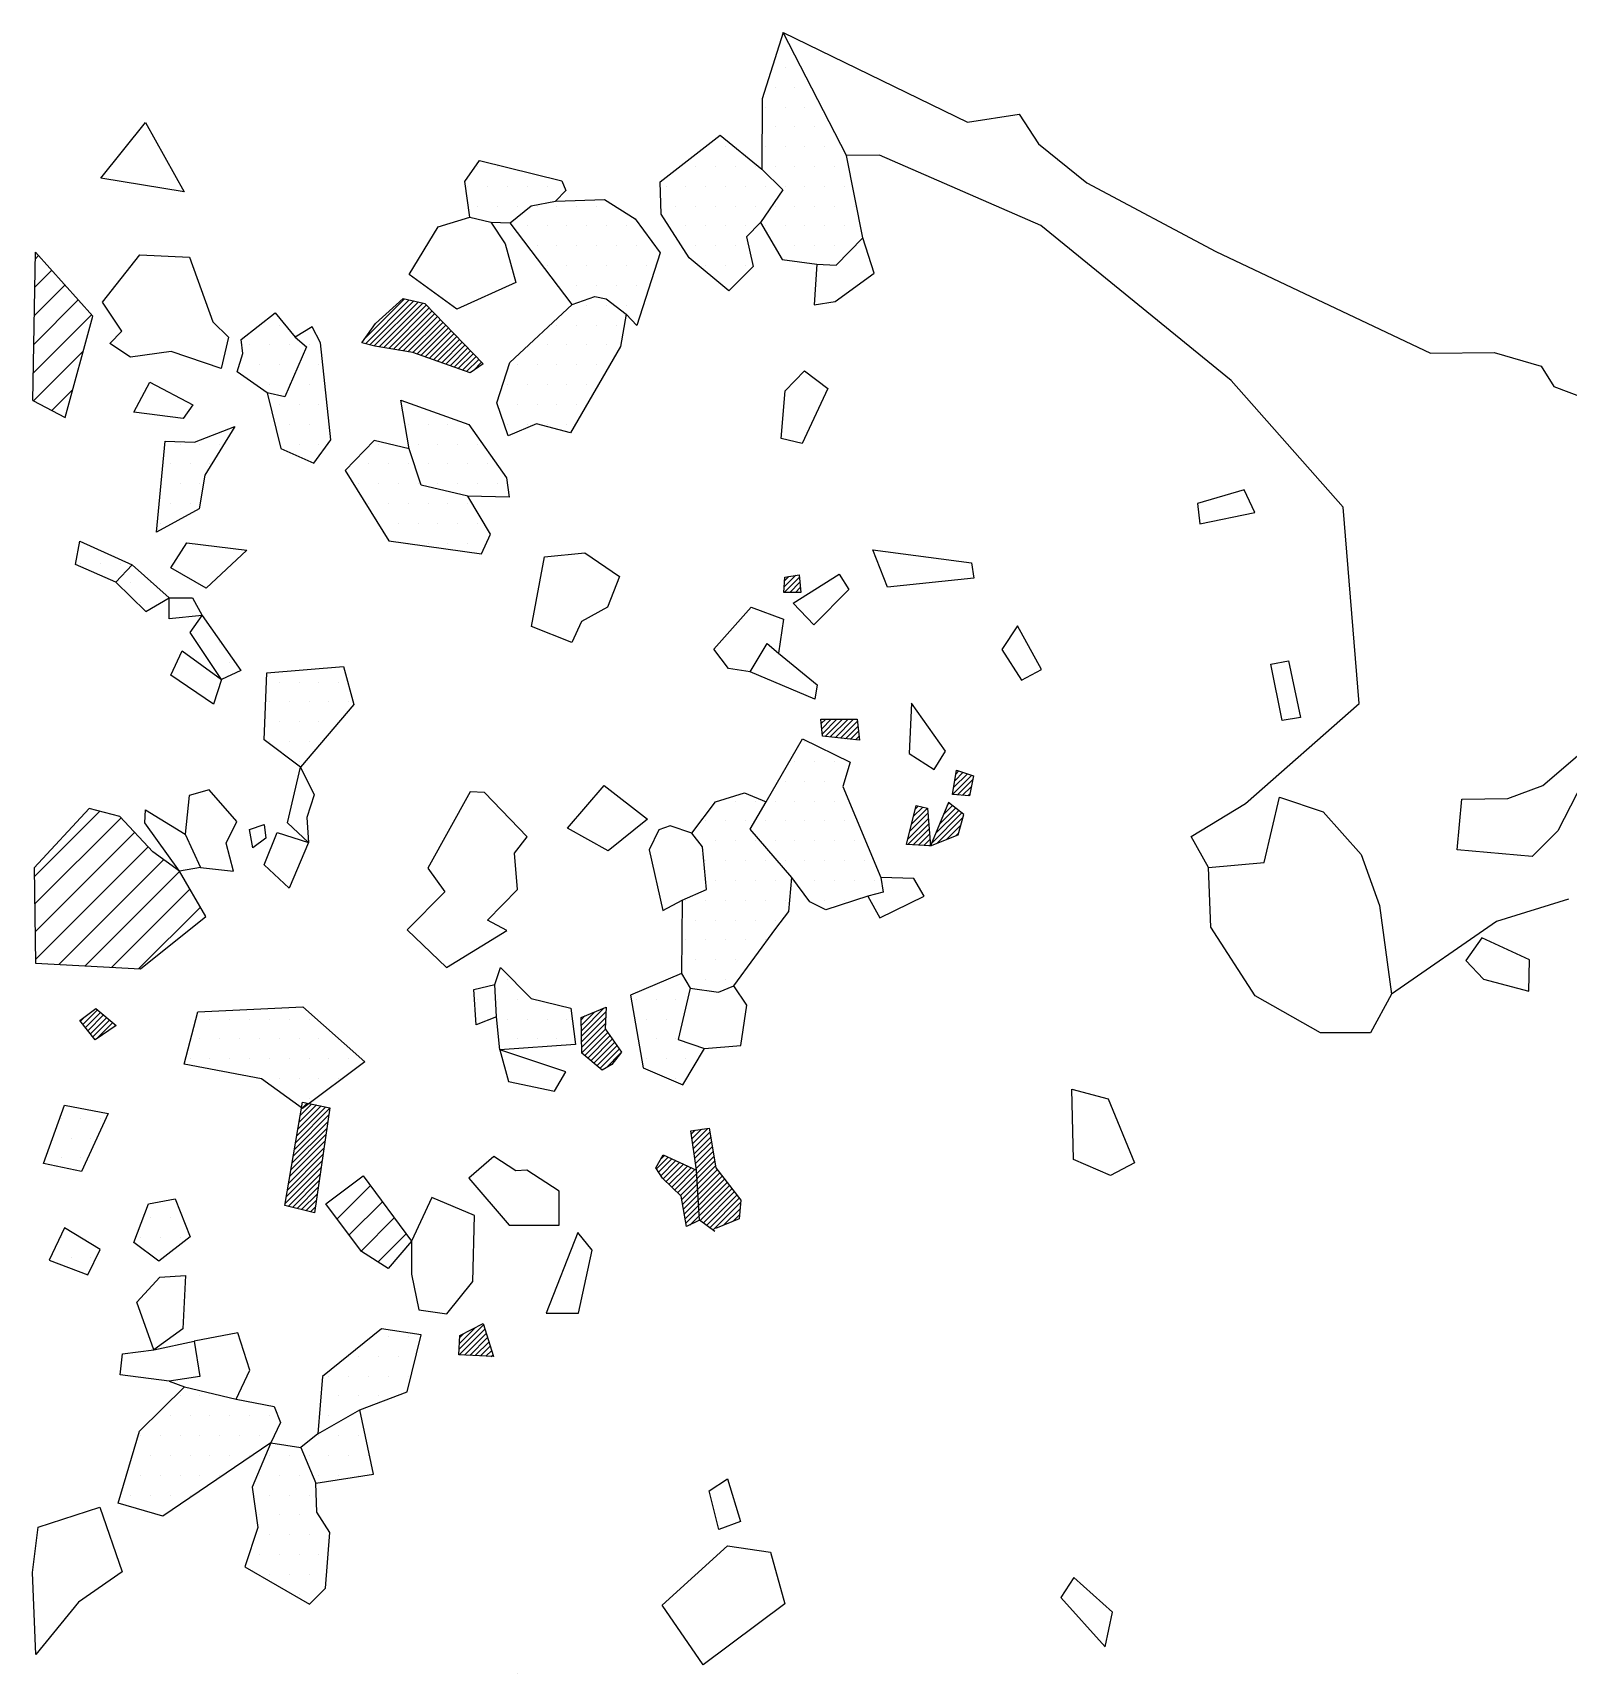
# Model space of a CAD drawing. Header units: metres. Extents: x -1 to 200, y -1850 to -1597.
# Drawn here: x -0.5 to 96.2, y -1699.5 to -1596.6 of the extents above; entities that cross this region are included whole.
import ezdxf

# ---------------------------------------------------------------- set-up
doc = ezdxf.new("R2010")
doc.units = ezdxf.units.M
doc.header["$LTSCALE"] = 25
doc.header["$MEASUREMENT"] = 0
doc.layers.get('0').update_dxf_attribs({"linetype": 'CONTINUOUS'})
for name, color, linetype in [('BEFUND', 1, 'CONTINUOUS'), ('FEUER', 1, 'CONTINUOUS'), ('KNOCHEN', 2, 'CONTINUOUS'), ('KNOCHENSCHRAFF', 2, 'CONTINUOUS'), ('STEINE', 4, 'CONTINUOUS'), ('STEINESCHRAFF', 4, 'CONTINUOUS')]:
    doc.layers.add(name, color=color, linetype=linetype)

# ---------------------------------------------------------------- blocks, each defined once
blk = doc.blocks.new('*X19')
at = {"color": 0}
for p, q in [((20.4, -1615.84), (22.9, -1613.34)), ((20.43, -1616.17), (23.19, -1613.41)), ((20.71, -1616.24), (23.48, -1613.47)), ((20.99, -1616.31), (23.77, -1613.54)), ((21.29, -1616.37), (24.06, -1613.6)), ((21.59, -1616.42), (24.28, -1613.73)), ((21.9, -1616.47), (24.45, -1613.91)), ((22.2, -1616.52), (24.63, -1614.09)), ((22.5, -1616.57), (24.8, -1614.27)), ((22.8, -1616.62), (24.97, -1614.45)), ((23.1, -1616.68), (25.15, -1614.64)), ((23.41, -1616.73), (25.32, -1614.82)), ((23.67, -1616.82), (25.49, -1615)), ((23.93, -1616.91), (25.66, -1615.18)), ((24.19, -1617), (25.84, -1615.36)), ((24.45, -1617.1), (26.01, -1615.54)), ((24.71, -1617.19), (26.18, -1615.72)), ((24.98, -1617.28), (26.36, -1615.9)), ((25.24, -1617.37), (26.53, -1616.08)), ((25.5, -1617.46), (26.7, -1616.26)), ((25.76, -1617.56), (26.88, -1616.44)), ((26.02, -1617.65), (27.05, -1616.62)), ((26.28, -1617.74), (27.22, -1616.8)), ((26.54, -1617.83), (27.4, -1616.98)), ((26.8, -1617.93), (27.57, -1617.16)), ((27.21, -1617.88), (27.74, -1617.34)), ((46.82, -1631.49), (47.55, -1630.77)), ((46.82, -1631.85), (47.78, -1630.89)), ((46.84, -1631.12), (47.12, -1630.84)), ((47.17, -1631.85), (47.81, -1631.21)), ((47.53, -1631.85), (47.84, -1631.54)), ((49.16, -1640.11), (49.44, -1639.84)), ((49.2, -1640.44), (49.79, -1639.84)), ((49.23, -1640.76), (50.14, -1639.84)), ((49.41, -1640.93), (50.5, -1639.84)), ((49.73, -1640.96), (50.85, -1639.84)), ((50.05, -1641), (51.2, -1639.84)), ((50.37, -1641.03), (51.44, -1639.96)), ((50.69, -1641.07), (51.48, -1640.28)), ((51, -1641.1), (51.51, -1640.59)), ((51.32, -1641.14), (51.55, -1640.91)), ((57.43, -1644.58), (58.64, -1643.37)), ((57.5, -1644.15), (58.37, -1643.28)), ((57.57, -1643.73), (58.11, -1643.19)), ((57.64, -1643.3), (57.84, -1643.1)), ((57.75, -1644.61), (58.7, -1643.66)), ((58.07, -1644.64), (58.61, -1644.1)), ((58.4, -1644.67), (58.52, -1644.54)), ((54.85, -1646.45), (55.85, -1645.45)), ((54.96, -1645.98), (55.57, -1645.38)), ((55.08, -1645.51), (55.27, -1645.32)), ((56.37, -1647.05), (57.82, -1645.6)), ((56.62, -1646.45), (57.62, -1645.44)), ((56.86, -1645.85), (57.43, -1645.29)), ((57.1, -1645.26), (57.23, -1645.13)), ((54.61, -1647.4), (55.91, -1646.1)), ((54.62, -1647.74), (55.93, -1646.43)), ((54.73, -1646.92), (55.88, -1645.77)), ((56.13, -1647.65), (58.02, -1645.75)), ((56.46, -1647.66), (58.09, -1646.04)), ((57.06, -1647.42), (57.95, -1646.53)), ((54.95, -1647.76), (55.96, -1646.75)), ((55.29, -1647.78), (55.99, -1647.08)), ((55.62, -1647.8), (56.02, -1647.4)), ((55.95, -1647.83), (56.04, -1647.73)), ((57.66, -1647.17), (57.81, -1647.03)), ((109.18, -1655.05), (111.31, -1652.92)), ((109.56, -1654.32), (110.99, -1652.89)), ((109.97, -1653.55), (110.66, -1652.86)), ((108.43, -1656.5), (111.81, -1653.13)), ((108.81, -1655.78), (111.64, -1652.94)), ((111.07, -1654.23), (111.83, -1653.46)), ((111.71, -1653.94), (111.85, -1653.8)), ((112.37, -1654.68), (113.11, -1653.95)), ((112.53, -1654.18), (112.8, -1653.9)), ((108.06, -1657.23), (110.78, -1654.51)), ((112.07, -1655.69), (113.72, -1654.05)), ((112.22, -1655.19), (113.41, -1654)), ((112.33, -1655.79), (114.02, -1654.1)), ((112.65, -1655.82), (114.32, -1654.15)), ((112.97, -1655.86), (114.63, -1654.2)), ((113.28, -1655.9), (114.74, -1654.44)), ((113.6, -1655.93), (114.57, -1654.96)), ((108.38, -1657.27), (110.61, -1655.03)), ((108.74, -1657.26), (110.45, -1655.55)), ((113.92, -1655.97), (114.41, -1655.48)), ((114.23, -1656.01), (114.25, -1655.99)), ((109.1, -1657.25), (110.29, -1656.07)), ((109.47, -1657.24), (110.12, -1656.58)), ((34.04, -1659.48), (35.48, -1658.04)), ((109.83, -1657.23), (109.96, -1657.1)), ((111.11, -1658.78), (112.4, -1657.48)), ((111.14, -1659.1), (112.76, -1657.48)), ((111.58, -1657.6), (111.7, -1657.48)), ((111.67, -1657.86), (112.05, -1657.48)), ((112.34, -1658.26), (113.11, -1657.48)), ((112.65, -1658.29), (113.46, -1657.48)), ((112.97, -1658.33), (113.82, -1657.49)), ((113.29, -1658.37), (113.94, -1657.72)), ((2.46, -1658.88), (2.76, -1658.58)), ((2.62, -1659.08), (3.54, -1658.16)), ((2.78, -1659.28), (3.74, -1658.32)), ((2.93, -1659.48), (3.93, -1658.48)), ((3.09, -1659.67), (4.12, -1658.64)), ((3.24, -1659.87), (4.31, -1658.8)), ((3.45, -1660.02), (4.5, -1658.97)), ((34.02, -1658.79), (34.26, -1658.55)), ((34.03, -1659.14), (34.87, -1658.3)), ((34.04, -1659.83), (35.58, -1658.29)), ((34.05, -1660.18), (35.57, -1658.66)), ((34.06, -1660.52), (35.56, -1659.03)), ((111.17, -1659.42), (112.2, -1658.4)), ((111.28, -1659.67), (112.16, -1658.79)), ((111.49, -1659.81), (112.31, -1659)), ((112.59, -1660.48), (114.24, -1658.83)), ((112.87, -1660.55), (114.43, -1659)), ((113.55, -1658.46), (113.94, -1658.07)), ((113.62, -1658.74), (113.94, -1658.43)), ((113.7, -1659.02), (114.06, -1658.66)), ((4.6, -1659.22), (4.7, -1659.13)), ((34.07, -1660.87), (35.55, -1659.38)), ((34.25, -1661.04), (35.7, -1659.59)), ((34.44, -1661.2), (35.84, -1659.8)), ((34.63, -1661.37), (35.99, -1660.01)), ((111.71, -1659.94), (112.49, -1659.17)), ((111.93, -1660.08), (112.67, -1659.34)), ((112.15, -1660.21), (112.86, -1659.51)), ((112.37, -1660.35), (113.43, -1659.29)), ((113.4, -1660.38), (114.24, -1659.54)), ((113.93, -1660.2), (114.01, -1660.12)), ((34.82, -1661.53), (36.13, -1660.22)), ((35.01, -1661.69), (36.27, -1660.43)), ((35.21, -1661.85), (36.42, -1660.64)), ((35.6, -1661.81), (36.53, -1660.88)), ((16.17, -1665.68), (17.63, -1664.22)), ((16.24, -1665.26), (17.34, -1664.16)), ((16.32, -1664.83), (17.04, -1664.1)), ((16.39, -1664.4), (16.75, -1664.04)), ((15.88, -1667.39), (18.07, -1665.2)), ((15.95, -1666.97), (18.13, -1664.79)), ((16.02, -1666.54), (18.19, -1664.37)), ((16.1, -1666.11), (17.92, -1664.29)), ((15.73, -1668.25), (17.94, -1666.03)), ((15.8, -1667.82), (18.01, -1665.62)), ((40.96, -1665.99), (41.21, -1665.74)), ((41.01, -1666.3), (41.62, -1665.69)), ((41.05, -1666.61), (42.02, -1665.64)), ((41.09, -1666.92), (42.14, -1665.87)), ((41.14, -1667.23), (42.19, -1666.18)), ((15.51, -1669.53), (17.76, -1667.27)), ((15.58, -1669.1), (17.82, -1666.86)), ((15.65, -1668.67), (17.88, -1666.44)), ((41.18, -1667.54), (42.24, -1666.48)), ((41.23, -1667.85), (42.29, -1666.79)), ((41.27, -1668.16), (42.34, -1667.09)), ((15.36, -1670.38), (17.64, -1668.1)), ((15.43, -1669.96), (17.7, -1667.69)), ((38.78, -1668.18), (39.51, -1667.45)), ((38.91, -1668.4), (39.75, -1667.56)), ((39.05, -1668.62), (39.99, -1667.67)), ((39.08, -1667.53), (39.27, -1667.34)), ((39.19, -1668.82), (40.23, -1667.78)), ((39.37, -1669), (40.47, -1667.9)), ((39.55, -1669.17), (40.72, -1668.01)), ((39.74, -1669.34), (40.96, -1668.12)), ((39.92, -1669.51), (41.2, -1668.23)), ((40.1, -1669.69), (42.39, -1667.4)), ((40.28, -1669.86), (42.44, -1667.7)), ((40.36, -1670.13), (42.49, -1668)), ((40.42, -1670.43), (42.6, -1668.24)), ((15.55, -1670.55), (17.58, -1668.52)), ((15.83, -1670.62), (17.52, -1668.93)), ((16.12, -1670.68), (17.46, -1669.35)), ((40.47, -1670.73), (42.76, -1668.44)), ((40.53, -1671.03), (42.91, -1668.64)), ((40.58, -1671.33), (43.06, -1668.84)), ((40.63, -1671.62), (43.22, -1669.04)), ((40.88, -1671.73), (43.37, -1669.24)), ((16.4, -1670.75), (17.4, -1669.76)), ((16.69, -1670.82), (17.34, -1670.17)), ((41.52, -1671.45), (43.53, -1669.44)), ((41.72, -1671.6), (43.68, -1669.64)), ((41.92, -1671.75), (43.84, -1669.84)), ((42.13, -1671.9), (43.99, -1670.04)), ((42.33, -1672.05), (44.07, -1670.31)), ((16.97, -1670.89), (17.28, -1670.59)), ((43, -1671.73), (44.04, -1670.7)), ((43.61, -1671.48), (44, -1671.09)), ((26.34, -1679.56), (27.88, -1678.02)), ((26.34, -1679.91), (27.96, -1678.29)), ((26.35, -1679.19), (27.36, -1678.18)), ((26.37, -1678.82), (26.63, -1678.56)), ((26.67, -1679.93), (28.05, -1678.55)), ((27.01, -1679.95), (28.13, -1678.82)), ((27.35, -1679.96), (28.22, -1679.09)), ((27.69, -1679.98), (28.3, -1679.36)), ((28.02, -1679.99), (28.39, -1679.63)), ((28.36, -1680.01), (28.47, -1679.9))]:
    blk.add_line(p, q, dxfattribs=at)
blk = doc.blocks.new('*X25')
at = {"color": 0}
for p, q in [((-0.37, -1610.81), (-0.18, -1610.61)), ((-0.4, -1612.61), (0.66, -1611.54)), ((-0.43, -1614.4), (1.49, -1612.48)), ((-0.46, -1616.2), (2.33, -1613.41)), ((-0.49, -1618), (3.17, -1614.34)), ((-0.5, -1619.78), (2.65, -1616.63)), ((0.66, -1620.39), (1.99, -1619.05)), ((-0.44, -1649.77), (3.69, -1645.64)), ((-0.42, -1651.51), (5.03, -1646.06)), ((-0.39, -1653.25), (5.88, -1646.98)), ((-0.36, -1654.99), (6.74, -1647.89)), ((1.1, -1655.3), (7.7, -1648.7)), ((2.77, -1655.39), (8.72, -1649.45)), ((4.45, -1655.48), (9.37, -1650.56)), ((6.13, -1655.57), (10.03, -1651.68)), ((18.65, -1671.34), (20.74, -1669.24)), ((19.4, -1672.35), (21.5, -1670.26)), ((20.15, -1673.37), (22.25, -1671.27)), ((21.22, -1674.07), (23, -1672.29))]:
    blk.add_line(p, q, dxfattribs=at)
blk = doc.blocks.new('*X27')
at = {"color": 0}
for p, q in [((21.875, -1678.75), (21.875, -1678.75)), ((23.125, -1678.75), (23.125, -1678.75)), ((20, -1680), (20, -1680)), ((21.25, -1680), (21.25, -1680)), ((22.5, -1680), (22.5, -1680)), ((18.125, -1681.25), (18.125, -1681.25)), ((19.375, -1681.25), (19.375, -1681.25)), ((20.625, -1681.25), (20.625, -1681.25)), ((21.875, -1681.25), (21.875, -1681.25)), ((23.125, -1681.25), (23.125, -1681.25)), ((8.75, -1682.5), (8.75, -1682.5)), ((10, -1682.5), (10, -1682.5)), ((11.25, -1682.5), (11.25, -1682.5)), ((18.75, -1682.5), (18.75, -1682.5)), ((20, -1682.5), (20, -1682.5)), ((21.25, -1682.5), (21.25, -1682.5)), ((8.125, -1683.75), (8.125, -1683.75)), ((9.375, -1683.75), (9.375, -1683.75)), ((10.625, -1683.75), (10.625, -1683.75)), ((11.875, -1683.75), (11.875, -1683.75)), ((13.125, -1683.75), (13.125, -1683.75)), ((14.375, -1683.75), (14.375, -1683.75)), ((18.125, -1683.75), (18.125, -1683.75)), ((19.375, -1683.75), (19.375, -1683.75)), ((6.25, -1685), (6.25, -1685)), ((7.5, -1685), (7.5, -1685)), ((8.75, -1685), (8.75, -1685)), ((10, -1685), (10, -1685)), ((11.25, -1685), (11.25, -1685)), ((12.5, -1685), (12.5, -1685)), ((13.75, -1685), (13.75, -1685)), ((17.5, -1685), (17.5, -1685)), ((18.75, -1685), (18.75, -1685)), ((20, -1685), (20, -1685)), ((6.875, -1686.25), (6.875, -1686.25)), ((8.125, -1686.25), (8.125, -1686.25)), ((9.375, -1686.25), (9.375, -1686.25)), ((10.625, -1686.25), (10.625, -1686.25)), ((11.875, -1686.25), (11.875, -1686.25)), ((13.125, -1686.25), (13.125, -1686.25)), ((14.375, -1686.25), (14.375, -1686.25)), ((15.625, -1686.25), (15.625, -1686.25)), ((16.875, -1686.25), (16.875, -1686.25)), ((18.125, -1686.25), (18.125, -1686.25)), ((19.375, -1686.25), (19.375, -1686.25)), ((20.625, -1686.25), (20.625, -1686.25)), ((6.25, -1687.5), (6.25, -1687.5)), ((7.5, -1687.5), (7.5, -1687.5)), ((8.75, -1687.5), (8.75, -1687.5)), ((10, -1687.5), (10, -1687.5)), ((11.25, -1687.5), (11.25, -1687.5)), ((13.75, -1687.5), (13.75, -1687.5)), ((15, -1687.5), (15, -1687.5)), ((16.25, -1687.5), (16.25, -1687.5)), ((17.5, -1687.5), (17.5, -1687.5)), ((18.75, -1687.5), (18.75, -1687.5)), ((20, -1687.5), (20, -1687.5)), ((5.625, -1688.75), (5.625, -1688.75)), ((6.875, -1688.75), (6.875, -1688.75)), ((8.125, -1688.75), (8.125, -1688.75)), ((9.375, -1688.75), (9.375, -1688.75)), ((14.375, -1688.75), (14.375, -1688.75)), ((15.625, -1688.75), (15.625, -1688.75)), ((16.875, -1688.75), (16.875, -1688.75)), ((7.5, -1690), (7.5, -1690)), ((13.75, -1690), (13.75, -1690)), ((15, -1690), (15, -1690)), ((16.25, -1690), (16.25, -1690)), ((14.375, -1691.25), (14.375, -1691.25)), ((15.625, -1691.25), (15.625, -1691.25)), ((16.875, -1691.25), (16.875, -1691.25)), ((18.125, -1691.25), (18.125, -1691.25)), ((13.75, -1692.5), (13.75, -1692.5)), ((15, -1692.5), (15, -1692.5)), ((16.25, -1692.5), (16.25, -1692.5)), ((17.5, -1692.5), (17.5, -1692.5)), ((14.375, -1693.75), (14.375, -1693.75)), ((15.625, -1693.75), (15.625, -1693.75)), ((16.875, -1693.75), (16.875, -1693.75)), ((16.25, -1695), (16.25, -1695)), ((17.5, -1695), (17.5, -1695)), ((30, -1700), (30, -1700)), ((25.625, -1701.25), (25.625, -1701.25)), ((26.875, -1701.25), (26.875, -1701.25)), ((28.125, -1701.25), (28.125, -1701.25)), ((29.375, -1701.25), (29.375, -1701.25)), ((30.625, -1701.25), (30.625, -1701.25)), ((21.25, -1702.5), (21.25, -1702.5)), ((22.5, -1702.5), (22.5, -1702.5)), ((25, -1702.5), (25, -1702.5)), ((26.25, -1702.5), (26.25, -1702.5)), ((27.5, -1702.5), (27.5, -1702.5)), ((28.75, -1702.5), (28.75, -1702.5)), ((30, -1702.5), (30, -1702.5)), ((19.375, -1703.75), (19.375, -1703.75)), ((20.625, -1703.75), (20.625, -1703.75)), ((21.875, -1703.75), (21.875, -1703.75)), ((23.125, -1703.75), (23.125, -1703.75)), ((24.375, -1703.75), (24.375, -1703.75)), ((25.625, -1703.75), (25.625, -1703.75)), ((26.875, -1703.75), (26.875, -1703.75)), ((28.125, -1703.75), (28.125, -1703.75)), ((29.375, -1703.75), (29.375, -1703.75)), ((18.75, -1705), (18.75, -1705)), ((20, -1705), (20, -1705)), ((23.75, -1705), (23.75, -1705)), ((25, -1705), (25, -1705)), ((26.25, -1705), (26.25, -1705)), ((27.5, -1705), (27.5, -1705)), ((28.75, -1705), (28.75, -1705)), ((24.375, -1706.25), (24.375, -1706.25)), ((25.625, -1706.25), (25.625, -1706.25)), ((26.875, -1706.25), (26.875, -1706.25)), ((28.125, -1706.25), (28.125, -1706.25)), ((23.75, -1707.5), (23.75, -1707.5)), ((25, -1707.5), (25, -1707.5)), ((26.25, -1707.5), (26.25, -1707.5)), ((27.5, -1707.5), (27.5, -1707.5)), ((25.625, -1708.75), (25.625, -1708.75)), ((69.375, -1708.75), (69.375, -1708.75)), ((70.625, -1708.75), (70.625, -1708.75)), ((71.875, -1708.75), (71.875, -1708.75)), ((68.75, -1710), (68.75, -1710)), ((70, -1710), (70, -1710)), ((71.25, -1710), (71.25, -1710)), ((72.5, -1710), (72.5, -1710)), ((68.125, -1711.25), (68.125, -1711.25)), ((69.375, -1711.25), (69.375, -1711.25)), ((70.625, -1711.25), (70.625, -1711.25)), ((71.875, -1711.25), (71.875, -1711.25)), ((68.75, -1712.5), (68.75, -1712.5)), ((70, -1712.5), (70, -1712.5)), ((71.25, -1712.5), (71.25, -1712.5)), ((72.5, -1712.5), (72.5, -1712.5)), ((71.875, -1713.75), (71.875, -1713.75)), ((41.25, -1715), (41.25, -1715)), ((40.625, -1716.25), (40.625, -1716.25)), ((41.875, -1716.25), (41.875, -1716.25)), ((43.125, -1716.25), (43.125, -1716.25)), ((38.75, -1717.5), (38.75, -1717.5)), ((40, -1717.5), (40, -1717.5)), ((41.25, -1717.5), (41.25, -1717.5)), ((42.5, -1717.5), (42.5, -1717.5)), ((43.75, -1717.5), (43.75, -1717.5)), ((38.125, -1718.75), (38.125, -1718.75)), ((39.375, -1718.75), (39.375, -1718.75)), ((40.625, -1718.75), (40.625, -1718.75)), ((41.875, -1718.75), (41.875, -1718.75)), ((43.125, -1718.75), (43.125, -1718.75)), ((37.5, -1720), (37.5, -1720)), ((38.75, -1720), (38.75, -1720)), ((40, -1720), (40, -1720)), ((41.25, -1720), (41.25, -1720)), ((42.5, -1720), (42.5, -1720)), ((43.75, -1720), (43.75, -1720)), ((36.875, -1721.25), (36.875, -1721.25)), ((38.125, -1721.25), (38.125, -1721.25)), ((39.375, -1721.25), (39.375, -1721.25)), ((40.625, -1721.25), (40.625, -1721.25)), ((41.875, -1721.25), (41.875, -1721.25)), ((43.125, -1721.25), (43.125, -1721.25)), ((37.5, -1722.5), (37.5, -1722.5)), ((38.75, -1722.5), (38.75, -1722.5)), ((40, -1722.5), (40, -1722.5)), ((41.25, -1722.5), (41.25, -1722.5)), ((42.5, -1722.5), (42.5, -1722.5)), ((43.75, -1722.5), (43.75, -1722.5)), ((36.875, -1723.75), (36.875, -1723.75)), ((38.125, -1723.75), (38.125, -1723.75)), ((39.375, -1723.75), (39.375, -1723.75)), ((40.625, -1723.75), (40.625, -1723.75)), ((41.875, -1723.75), (41.875, -1723.75)), ((43.125, -1723.75), (43.125, -1723.75)), ((37.5, -1725), (37.5, -1725)), ((38.75, -1725), (38.75, -1725)), ((40, -1725), (40, -1725)), ((41.25, -1725), (41.25, -1725)), ((42.5, -1725), (42.5, -1725)), ((43.75, -1725), (43.75, -1725)), ((38.125, -1726.25), (38.125, -1726.25)), ((39.375, -1726.25), (39.375, -1726.25)), ((40.625, -1726.25), (40.625, -1726.25)), ((41.875, -1726.25), (41.875, -1726.25)), ((43.125, -1726.25), (43.125, -1726.25)), ((37.5, -1727.5), (37.5, -1727.5)), ((38.75, -1727.5), (38.75, -1727.5)), ((40, -1727.5), (40, -1727.5)), ((41.25, -1727.5), (41.25, -1727.5)), ((42.5, -1727.5), (42.5, -1727.5)), ((43.75, -1727.5), (43.75, -1727.5)), ((38.125, -1728.75), (38.125, -1728.75)), ((39.375, -1728.75), (39.375, -1728.75)), ((40.625, -1728.75), (40.625, -1728.75)), ((41.875, -1728.75), (41.875, -1728.75)), ((43.125, -1728.75), (43.125, -1728.75)), ((41.25, -1730), (41.25, -1730)), ((42.5, -1730), (42.5, -1730)), ((43.75, -1730), (43.75, -1730)), ((25.625, -1731.25), (25.625, -1731.25)), ((26.875, -1731.25), (26.875, -1731.25)), ((28.125, -1731.25), (28.125, -1731.25)), ((29.375, -1731.25), (29.375, -1731.25)), ((25, -1732.5), (25, -1732.5)), ((26.25, -1732.5), (26.25, -1732.5)), ((27.5, -1732.5), (27.5, -1732.5)), ((28.75, -1732.5), (28.75, -1732.5)), ((25.625, -1733.75), (25.625, -1733.75)), ((26.875, -1733.75), (26.875, -1733.75)), ((28.125, -1733.75), (28.125, -1733.75)), ((29.375, -1733.75), (29.375, -1733.75)), ((25, -1735), (25, -1735)), ((26.25, -1735), (26.25, -1735)), ((27.5, -1735), (27.5, -1735)), ((28.75, -1735), (28.75, -1735)), ((26.875, -1736.25), (26.875, -1736.25)), ((28.125, -1736.25), (28.125, -1736.25)), ((26.25, -1737.5), (26.25, -1737.5)), ((27.5, -1737.5), (27.5, -1737.5)), ((26.875, -1738.75), (26.875, -1738.75)), ((28.125, -1738.75), (28.125, -1738.75))]:
    blk.add_line(p, q, dxfattribs=at)
blk = doc.blocks.new('*X29')
at = {"color": 0}
for p, q in [((46.875, -1598.75), (46.875, -1598.75)), ((46.25, -1600), (46.25, -1600)), ((47.5, -1600), (47.5, -1600)), ((45.625, -1601.25), (45.625, -1601.25)), ((46.875, -1601.25), (46.875, -1601.25)), ((48.125, -1601.25), (48.125, -1601.25)), ((46.25, -1602.5), (46.25, -1602.5)), ((47.5, -1602.5), (47.5, -1602.5)), ((48.75, -1602.5), (48.75, -1602.5)), ((41.875, -1603.75), (41.875, -1603.75)), ((43.125, -1603.75), (43.125, -1603.75)), ((45.625, -1603.75), (45.625, -1603.75)), ((46.875, -1603.75), (46.875, -1603.75)), ((48.125, -1603.75), (48.125, -1603.75)), ((49.375, -1603.75), (49.375, -1603.75)), ((27.5, -1605), (27.5, -1605)), ((28.75, -1605), (28.75, -1605)), ((41.25, -1605), (41.25, -1605)), ((42.5, -1605), (42.5, -1605)), ((43.75, -1605), (43.75, -1605)), ((45, -1605), (45, -1605)), ((46.25, -1605), (46.25, -1605)), ((47.5, -1605), (47.5, -1605)), ((48.75, -1605), (48.75, -1605)), ((50, -1605), (50, -1605)), ((26.875, -1606.25), (26.875, -1606.25)), ((28.125, -1606.25), (28.125, -1606.25)), ((29.375, -1606.25), (29.375, -1606.25)), ((30.625, -1606.25), (30.625, -1606.25)), ((31.875, -1606.25), (31.875, -1606.25)), ((39.375, -1606.25), (39.375, -1606.25)), ((40.625, -1606.25), (40.625, -1606.25)), ((41.875, -1606.25), (41.875, -1606.25)), ((43.125, -1606.25), (43.125, -1606.25)), ((44.375, -1606.25), (44.375, -1606.25)), ((45.625, -1606.25), (45.625, -1606.25)), ((46.875, -1606.25), (46.875, -1606.25)), ((48.125, -1606.25), (48.125, -1606.25)), ((49.375, -1606.25), (49.375, -1606.25)), ((50.625, -1606.25), (50.625, -1606.25)), ((27.5, -1607.5), (27.5, -1607.5)), ((28.75, -1607.5), (28.75, -1607.5)), ((30, -1607.5), (30, -1607.5)), ((31.25, -1607.5), (31.25, -1607.5)), ((32.5, -1607.5), (32.5, -1607.5)), ((33.75, -1607.5), (33.75, -1607.5)), ((35, -1607.5), (35, -1607.5)), ((40, -1607.5), (40, -1607.5)), ((41.25, -1607.5), (41.25, -1607.5)), ((42.5, -1607.5), (42.5, -1607.5)), ((43.75, -1607.5), (43.75, -1607.5)), ((45, -1607.5), (45, -1607.5)), ((46.25, -1607.5), (46.25, -1607.5)), ((47.5, -1607.5), (47.5, -1607.5)), ((48.75, -1607.5), (48.75, -1607.5)), ((50, -1607.5), (50, -1607.5)), ((51.25, -1607.5), (51.25, -1607.5)), ((30.625, -1608.75), (30.625, -1608.75)), ((31.875, -1608.75), (31.875, -1608.75)), ((33.125, -1608.75), (33.125, -1608.75)), ((34.375, -1608.75), (34.375, -1608.75)), ((35.625, -1608.75), (35.625, -1608.75)), ((36.875, -1608.75), (36.875, -1608.75)), ((40.625, -1608.75), (40.625, -1608.75)), ((41.875, -1608.75), (41.875, -1608.75)), ((43.125, -1608.75), (43.125, -1608.75)), ((44.375, -1608.75), (44.375, -1608.75)), ((45.625, -1608.75), (45.625, -1608.75)), ((46.875, -1608.75), (46.875, -1608.75)), ((48.125, -1608.75), (48.125, -1608.75)), ((49.375, -1608.75), (49.375, -1608.75)), ((50.625, -1608.75), (50.625, -1608.75)), ((31.25, -1610), (31.25, -1610)), ((32.5, -1610), (32.5, -1610)), ((33.75, -1610), (33.75, -1610)), ((35, -1610), (35, -1610)), ((36.25, -1610), (36.25, -1610)), ((37.5, -1610), (37.5, -1610)), ((41.25, -1610), (41.25, -1610)), ((42.5, -1610), (42.5, -1610)), ((43.75, -1610), (43.75, -1610)), ((46.25, -1610), (46.25, -1610)), ((47.5, -1610), (47.5, -1610)), ((48.75, -1610), (48.75, -1610)), ((50, -1610), (50, -1610)), ((51.25, -1610), (51.25, -1610)), ((31.875, -1611.25), (31.875, -1611.25)), ((33.125, -1611.25), (33.125, -1611.25)), ((34.375, -1611.25), (34.375, -1611.25)), ((35.625, -1611.25), (35.625, -1611.25)), ((36.875, -1611.25), (36.875, -1611.25)), ((38.125, -1611.25), (38.125, -1611.25)), ((41.875, -1611.25), (41.875, -1611.25)), ((43.125, -1611.25), (43.125, -1611.25)), ((44.375, -1611.25), (44.375, -1611.25)), ((33.75, -1612.5), (33.75, -1612.5)), ((35, -1612.5), (35, -1612.5)), ((36.25, -1612.5), (36.25, -1612.5)), ((37.5, -1612.5), (37.5, -1612.5)), ((34.375, -1613.75), (34.375, -1613.75)), ((35.625, -1613.75), (35.625, -1613.75)), ((36.875, -1613.75), (36.875, -1613.75)), ((15, -1615), (15, -1615)), ((32.5, -1615), (32.5, -1615)), ((33.75, -1615), (33.75, -1615)), ((35, -1615), (35, -1615)), ((36.25, -1615), (36.25, -1615)), ((13.125, -1616.25), (13.125, -1616.25)), ((14.375, -1616.25), (14.375, -1616.25)), ((15.625, -1616.25), (15.625, -1616.25)), ((16.875, -1616.25), (16.875, -1616.25)), ((31.875, -1616.25), (31.875, -1616.25)), ((33.125, -1616.25), (33.125, -1616.25)), ((34.375, -1616.25), (34.375, -1616.25)), ((35.625, -1616.25), (35.625, -1616.25)), ((12.5, -1617.5), (12.5, -1617.5)), ((13.75, -1617.5), (13.75, -1617.5)), ((15, -1617.5), (15, -1617.5)), ((16.25, -1617.5), (16.25, -1617.5)), ((17.5, -1617.5), (17.5, -1617.5)), ((30, -1617.5), (30, -1617.5)), ((31.25, -1617.5), (31.25, -1617.5)), ((32.5, -1617.5), (32.5, -1617.5)), ((33.75, -1617.5), (33.75, -1617.5)), ((35, -1617.5), (35, -1617.5)), ((14.375, -1618.75), (14.375, -1618.75)), ((15.625, -1618.75), (15.625, -1618.75)), ((16.875, -1618.75), (16.875, -1618.75)), ((29.375, -1618.75), (29.375, -1618.75)), ((30.625, -1618.75), (30.625, -1618.75)), ((31.875, -1618.75), (31.875, -1618.75)), ((33.125, -1618.75), (33.125, -1618.75)), ((34.375, -1618.75), (34.375, -1618.75)), ((15, -1620), (15, -1620)), ((16.25, -1620), (16.25, -1620)), ((17.5, -1620), (17.5, -1620)), ((30, -1620), (30, -1620)), ((31.25, -1620), (31.25, -1620)), ((32.5, -1620), (32.5, -1620)), ((33.75, -1620), (33.75, -1620)), ((15.625, -1621.25), (15.625, -1621.25)), ((16.875, -1621.25), (16.875, -1621.25)), ((18.125, -1621.25), (18.125, -1621.25)), ((23.125, -1621.25), (23.125, -1621.25)), ((24.375, -1621.25), (24.375, -1621.25)), ((25.625, -1621.25), (25.625, -1621.25)), ((26.875, -1621.25), (26.875, -1621.25)), ((29.375, -1621.25), (29.375, -1621.25)), ((30.625, -1621.25), (30.625, -1621.25)), ((31.875, -1621.25), (31.875, -1621.25)), ((33.125, -1621.25), (33.125, -1621.25)), ((8.75, -1622.5), (8.75, -1622.5)), ((10, -1622.5), (10, -1622.5)), ((11.25, -1622.5), (11.25, -1622.5)), ((16.25, -1622.5), (16.25, -1622.5)), ((17.5, -1622.5), (17.5, -1622.5)), ((21.25, -1622.5), (21.25, -1622.5)), ((23.75, -1622.5), (23.75, -1622.5)), ((25, -1622.5), (25, -1622.5)), ((26.25, -1622.5), (26.25, -1622.5)), ((27.5, -1622.5), (27.5, -1622.5)), ((8.125, -1623.75), (8.125, -1623.75)), ((9.375, -1623.75), (9.375, -1623.75)), ((10.625, -1623.75), (10.625, -1623.75)), ((20.625, -1623.75), (20.625, -1623.75)), ((21.875, -1623.75), (21.875, -1623.75)), ((23.125, -1623.75), (23.125, -1623.75)), ((24.375, -1623.75), (24.375, -1623.75)), ((25.625, -1623.75), (25.625, -1623.75)), ((26.875, -1623.75), (26.875, -1623.75)), ((28.125, -1623.75), (28.125, -1623.75)), ((8.75, -1625), (8.75, -1625)), ((10, -1625), (10, -1625)), ((20, -1625), (20, -1625)), ((21.25, -1625), (21.25, -1625)), ((22.5, -1625), (22.5, -1625)), ((23.75, -1625), (23.75, -1625)), ((25, -1625), (25, -1625)), ((26.25, -1625), (26.25, -1625)), ((27.5, -1625), (27.5, -1625)), ((28.75, -1625), (28.75, -1625)), ((8.125, -1626.25), (8.125, -1626.25)), ((9.375, -1626.25), (9.375, -1626.25)), ((20.625, -1626.25), (20.625, -1626.25)), ((21.875, -1626.25), (21.875, -1626.25)), ((23.125, -1626.25), (23.125, -1626.25)), ((24.375, -1626.25), (24.375, -1626.25)), ((25.625, -1626.25), (25.625, -1626.25)), ((26.875, -1626.25), (26.875, -1626.25)), ((7.5, -1627.5), (7.5, -1627.5)), ((21.25, -1627.5), (21.25, -1627.5)), ((22.5, -1627.5), (22.5, -1627.5)), ((23.75, -1627.5), (23.75, -1627.5)), ((25, -1627.5), (25, -1627.5)), ((26.25, -1627.5), (26.25, -1627.5)), ((27.5, -1627.5), (27.5, -1627.5)), ((23.125, -1628.75), (23.125, -1628.75)), ((24.375, -1628.75), (24.375, -1628.75)), ((25.625, -1628.75), (25.625, -1628.75)), ((26.875, -1628.75), (26.875, -1628.75)), ((2.5, -1630), (2.5, -1630)), ((3.75, -1630), (3.75, -1630)), ((5, -1630), (5, -1630)), ((5.625, -1631.25), (5.625, -1631.25)), ((6.875, -1631.25), (6.875, -1631.25)), ((6.25, -1632.5), (6.25, -1632.5)), ((7.5, -1632.5), (7.5, -1632.5)), ((10, -1635), (10, -1635)), ((11.25, -1635), (11.25, -1635)), ((11.875, -1636.25), (11.875, -1636.25)), ((15, -1637.5), (15, -1637.5)), ((16.25, -1637.5), (16.25, -1637.5)), ((17.5, -1637.5), (17.5, -1637.5)), ((18.75, -1637.5), (18.75, -1637.5)), ((14.375, -1638.75), (14.375, -1638.75)), ((15.625, -1638.75), (15.625, -1638.75)), ((16.875, -1638.75), (16.875, -1638.75)), ((18.125, -1638.75), (18.125, -1638.75)), ((19.375, -1638.75), (19.375, -1638.75)), ((15, -1640), (15, -1640)), ((16.25, -1640), (16.25, -1640)), ((17.5, -1640), (17.5, -1640)), ((18.75, -1640), (18.75, -1640)), ((14.375, -1641.25), (14.375, -1641.25)), ((15.625, -1641.25), (15.625, -1641.25)), ((16.875, -1641.25), (16.875, -1641.25)), ((48.125, -1641.25), (48.125, -1641.25)), ((16.25, -1642.5), (16.25, -1642.5)), ((47.5, -1642.5), (47.5, -1642.5)), ((48.75, -1642.5), (48.75, -1642.5)), ((50, -1642.5), (50, -1642.5)), ((46.875, -1643.75), (46.875, -1643.75)), ((48.125, -1643.75), (48.125, -1643.75)), ((49.375, -1643.75), (49.375, -1643.75)), ((43.75, -1645), (43.75, -1645)), ((45, -1645), (45, -1645)), ((46.25, -1645), (46.25, -1645)), ((47.5, -1645), (47.5, -1645)), ((48.75, -1645), (48.75, -1645)), ((50, -1645), (50, -1645)), ((41.875, -1646.25), (41.875, -1646.25)), ((43.125, -1646.25), (43.125, -1646.25)), ((44.375, -1646.25), (44.375, -1646.25)), ((45.625, -1646.25), (45.625, -1646.25)), ((46.875, -1646.25), (46.875, -1646.25)), ((48.125, -1646.25), (48.125, -1646.25)), ((49.375, -1646.25), (49.375, -1646.25)), ((50.625, -1646.25), (50.625, -1646.25)), ((42.5, -1647.5), (42.5, -1647.5)), ((43.75, -1647.5), (43.75, -1647.5)), ((45, -1647.5), (45, -1647.5)), ((46.25, -1647.5), (46.25, -1647.5)), ((47.5, -1647.5), (47.5, -1647.5)), ((48.75, -1647.5), (48.75, -1647.5)), ((50, -1647.5), (50, -1647.5)), ((51.25, -1647.5), (51.25, -1647.5)), ((41.875, -1648.75), (41.875, -1648.75)), ((43.125, -1648.75), (43.125, -1648.75)), ((44.375, -1648.75), (44.375, -1648.75)), ((45.625, -1648.75), (45.625, -1648.75)), ((46.875, -1648.75), (46.875, -1648.75)), ((48.125, -1648.75), (48.125, -1648.75)), ((49.375, -1648.75), (49.375, -1648.75)), ((50.625, -1648.75), (50.625, -1648.75)), ((51.875, -1648.75), (51.875, -1648.75)), ((42.5, -1650), (42.5, -1650)), ((43.75, -1650), (43.75, -1650)), ((45, -1650), (45, -1650)), ((46.25, -1650), (46.25, -1650)), ((47.5, -1650), (47.5, -1650)), ((48.75, -1650), (48.75, -1650)), ((50, -1650), (50, -1650)), ((51.25, -1650), (51.25, -1650)), ((52.5, -1650), (52.5, -1650)), ((40.625, -1651.25), (40.625, -1651.25)), ((41.875, -1651.25), (41.875, -1651.25)), ((43.125, -1651.25), (43.125, -1651.25)), ((44.375, -1651.25), (44.375, -1651.25)), ((45.625, -1651.25), (45.625, -1651.25)), ((46.875, -1651.25), (46.875, -1651.25)), ((49.375, -1651.25), (49.375, -1651.25)), ((50.625, -1651.25), (50.625, -1651.25)), ((41.25, -1652.5), (41.25, -1652.5)), ((42.5, -1652.5), (42.5, -1652.5)), ((43.75, -1652.5), (43.75, -1652.5)), ((45, -1652.5), (45, -1652.5)), ((46.25, -1652.5), (46.25, -1652.5)), ((40.625, -1653.75), (40.625, -1653.75)), ((41.875, -1653.75), (41.875, -1653.75)), ((43.125, -1653.75), (43.125, -1653.75)), ((44.375, -1653.75), (44.375, -1653.75)), ((45.625, -1653.75), (45.625, -1653.75)), ((41.25, -1655), (41.25, -1655)), ((42.5, -1655), (42.5, -1655)), ((43.75, -1655), (43.75, -1655)), ((29.375, -1656.25), (29.375, -1656.25)), ((40.625, -1656.25), (40.625, -1656.25)), ((41.875, -1656.25), (41.875, -1656.25)), ((43.125, -1656.25), (43.125, -1656.25)), ((27.5, -1657.5), (27.5, -1657.5)), ((28.75, -1657.5), (28.75, -1657.5)), ((30, -1657.5), (30, -1657.5)), ((37.5, -1657.5), (37.5, -1657.5)), ((38.75, -1657.5), (38.75, -1657.5)), ((40, -1657.5), (40, -1657.5)), ((10.625, -1658.75), (10.625, -1658.75)), ((11.875, -1658.75), (11.875, -1658.75)), ((13.125, -1658.75), (13.125, -1658.75)), ((14.375, -1658.75), (14.375, -1658.75)), ((15.625, -1658.75), (15.625, -1658.75)), ((16.875, -1658.75), (16.875, -1658.75)), ((28.125, -1658.75), (28.125, -1658.75)), ((29.375, -1658.75), (29.375, -1658.75)), ((30.625, -1658.75), (30.625, -1658.75)), ((31.875, -1658.75), (31.875, -1658.75)), ((33.125, -1658.75), (33.125, -1658.75)), ((38.125, -1658.75), (38.125, -1658.75)), ((39.375, -1658.75), (39.375, -1658.75)), ((10, -1660), (10, -1660)), ((11.25, -1660), (11.25, -1660)), ((12.5, -1660), (12.5, -1660)), ((13.75, -1660), (13.75, -1660)), ((15, -1660), (15, -1660)), ((16.25, -1660), (16.25, -1660)), ((17.5, -1660), (17.5, -1660)), ((18.75, -1660), (18.75, -1660)), ((30, -1660), (30, -1660)), ((31.25, -1660), (31.25, -1660)), ((32.5, -1660), (32.5, -1660)), ((38.75, -1660), (38.75, -1660)), ((40, -1660), (40, -1660)), ((9.375, -1661.25), (9.375, -1661.25)), ((10.625, -1661.25), (10.625, -1661.25)), ((11.875, -1661.25), (11.875, -1661.25)), ((13.125, -1661.25), (13.125, -1661.25)), ((14.375, -1661.25), (14.375, -1661.25)), ((15.625, -1661.25), (15.625, -1661.25)), ((16.875, -1661.25), (16.875, -1661.25)), ((18.125, -1661.25), (18.125, -1661.25)), ((19.375, -1661.25), (19.375, -1661.25)), ((38.125, -1661.25), (38.125, -1661.25)), ((39.375, -1661.25), (39.375, -1661.25)), ((40.625, -1661.25), (40.625, -1661.25)), ((15, -1662.5), (15, -1662.5)), ((16.25, -1662.5), (16.25, -1662.5)), ((17.5, -1662.5), (17.5, -1662.5)), ((18.75, -1662.5), (18.75, -1662.5)), ((40, -1662.5), (40, -1662.5)), ((15.625, -1663.75), (15.625, -1663.75)), ((16.875, -1663.75), (16.875, -1663.75)), ((1.25, -1665), (1.25, -1665)), ((2.5, -1665), (2.5, -1665)), ((3.75, -1665), (3.75, -1665)), ((1.875, -1666.25), (1.875, -1666.25)), ((3.125, -1666.25), (3.125, -1666.25)), ((1.25, -1667.5), (1.25, -1667.5)), ((2.5, -1667.5), (2.5, -1667.5)), ((6.875, -1671.25), (6.875, -1671.25)), ((8.125, -1671.25), (8.125, -1671.25)), ((1.25, -1672.5), (1.25, -1672.5)), ((6.25, -1672.5), (6.25, -1672.5)), ((7.5, -1672.5), (7.5, -1672.5)), ((8.75, -1672.5), (8.75, -1672.5)), ((0.625, -1673.75), (0.625, -1673.75)), ((1.875, -1673.75), (1.875, -1673.75)), ((3.125, -1673.75), (3.125, -1673.75))]:
    blk.add_line(p, q, dxfattribs=at)

msp = doc.modelspace()

# ---------------------------------------------------------------- linework, layer by layer
at = {"layer": 'BEFUND'}
for points in [[(46.75, -1596.56), (58.37, -1602.2), (61.63, -1601.7), (62.85, -1603.58), (65.9, -1606.02), (74.03, -1610.35), (87.56, -1616.77), (91.58, -1616.72), (94.53, -1617.59), (95.34, -1618.86), (105.01, -1622.53)], [(73.56, -1649.19), (72.48, -1647.23), (75.89, -1645.15), (83.07, -1638.85), (82.06, -1626.48), (75, -1618.49), (63, -1608.72), (52.82, -1604.28), (50.76, -1604.3)], [(96.25, -1651.19), (91.71, -1652.59), (85.1, -1657.18)]]:
    msp.add_lwpolyline(points, dxfattribs=at)
at = {"layer": 'FEUER'}
for points in [[(-0.53, -1619.76), (-0.36, -1610.4)], [(-0.45, -1649.22), (-0.36, -1655.22)]]:
    msp.add_lwpolyline(points, dxfattribs=at)
at = {"layer": 'KNOCHEN'}
for points in [[(20.21, -1616.12), (21.07, -1614.9), (22.8, -1613.32), (24.18, -1613.63), (27.84, -1617.44), (27.02, -1618), (23.41, -1616.73), (21.02, -1616.32), (20.21, -1616.12)], [(47.87, -1631.85), (46.8, -1631.85), (46.86, -1630.89), (47.77, -1630.73), (47.87, -1631.85)], [(49.24, -1640.91), (49.14, -1639.84), (51.43, -1639.84), (51.58, -1641.17), (49.24, -1640.91)], [(57.43, -1644.58), (57.68, -1643.05), (58.75, -1643.41), (58.5, -1644.68), (57.43, -1644.58)], [(56.05, -1647.83), (54.53, -1647.73), (55.14, -1645.29), (55.85, -1645.44), (56.05, -1647.83)], [(58.14, -1645.85), (57.17, -1645.09), (56.05, -1647.83), (57.78, -1647.12), (58.14, -1645.85)], [(35.34, -1661.96), (34.07, -1660.89), (34.02, -1658.65), (35.6, -1657.99), (35.54, -1659.37), (36.56, -1660.84), (35.95, -1661.61), (35.34, -1661.96)], [(3.39, -1660.06), (2.43, -1658.84), (3.44, -1658.07), (4.72, -1659.14), (3.39, -1660.06)], [(17.22, -1670.95), (15.34, -1670.49), (16.46, -1663.98), (18.19, -1664.34), (17.22, -1670.95)], [(42.45, -1672.14), (41.49, -1671.43), (41.29, -1668.27), (40.93, -1665.78), (42.1, -1665.63), (42.51, -1668.12), (44.08, -1670.16), (43.98, -1671.33), (42.5, -1671.94)], [(41.49, -1671.43), (40.67, -1671.83), (40.32, -1669.9), (39.15, -1668.78), (38.74, -1668.12), (39.2, -1667.31), (41.29, -1668.27)], [(26.32, -1679.91), (26.37, -1678.69), (27.85, -1677.93), (28.51, -1680.02), (26.32, -1679.91)]]:
    msp.add_lwpolyline(points, dxfattribs=at)
at = {"layer": 'STEINE'}
for points in [[(45.32, -1608.52), (46.69, -1610.86), (48.88, -1611.16), (50.1, -1611.22), (51.78, -1609.49), (50.76, -1604.3), (46.75, -1596.56), (45.43, -1600.73), (45.42, -1605.16)], [(3.76, -1605.73), (6.56, -1602.22), (9, -1606.6), (3.76, -1605.73)], [(43.33, -1612.84), (40.84, -1610.75), (39.06, -1608), (39.01, -1605.97), (42.78, -1603.02), (45.42, -1605.16), (46.74, -1606.48), (45.32, -1608.52), (44.45, -1609.43), (44.86, -1611.31), (43.33, -1612.84)], [(27.01, -1608.19), (26.7, -1605.95), (27.62, -1604.63), (32.81, -1605.91), (33.06, -1606.52), (32.4, -1607.18)], [(33.46, -1613.69), (29.55, -1608.55), (30.87, -1607.48), (32.4, -1607.18), (35.5, -1607.08), (37.43, -1608.3), (39.01, -1610.44), (37.53, -1615.02), (36.87, -1614.31)], [(26.19, -1613.99), (23.19, -1611.8), (25.02, -1608.8), (27.01, -1608.19), (28.33, -1608.5), (29.24, -1609.87), (29.9, -1612.32), (26.19, -1613.99)], [(28.33, -1608.5), (29.55, -1608.55)], [(48.88, -1611.16), (48.72, -1613.71), (50.04, -1613.5), (52.49, -1611.73), (51.78, -1609.49)], [(-0.53, -1619.76), (1.51, -1620.83), (3.24, -1614.43), (-0.36, -1610.4)], [(5.63, -1617.02), (4.31, -1616.16), (5.07, -1615.39), (3.86, -1613.56), (6.2, -1610.56), (9.35, -1610.72), (10.82, -1614.79), (11.79, -1615.76), (11.33, -1617.74), (8.18, -1616.67), (5.63, -1617.02)], [(29.43, -1621.98), (28.72, -1619.89), (29.54, -1617.35), (33.46, -1613.69), (34.89, -1613.19), (35.6, -1613.34), (36.87, -1614.31), (36.51, -1616.34), (33.35, -1621.78), (31.22, -1621.22), (29.43, -1621.98)], [(12.35, -1617.95), (12.7, -1616.78), (12.6, -1615.91), (14.74, -1614.23), (16.01, -1615.76), (16.72, -1616.37), (15.35, -1619.52), (14.23, -1619.27), (12.35, -1617.95)], [(14.23, -1619.27), (15.09, -1622.78), (17.17, -1623.7), (18.24, -1622.22), (17.59, -1616.12), (17.08, -1615.1), (16.01, -1615.76)], [(47.95, -1622.46), (46.63, -1622.15), (46.88, -1619.15), (48.11, -1617.88), (49.58, -1619), (47.95, -1622.46)], [(5.83, -1620.48), (6.85, -1618.6), (9.55, -1620.03), (8.94, -1620.89), (5.83, -1620.48)], [(26.89, -1625.79), (23.94, -1625.08), (23.18, -1622.79), (22.67, -1619.74), (26.94, -1621.27), (29.33, -1624.63), (29.48, -1625.85), (26.89, -1625.79)], [(7.25, -1628.06), (7.81, -1622.32), (9.65, -1622.37), (12.19, -1621.4), (12.19, -1621.4), (10.31, -1624.45), (9.95, -1626.59), (7.25, -1628.06)], [(23.18, -1622.79), (20.99, -1622.28), (19.16, -1624.16), (21.9, -1628.59), (27.75, -1629.41), (28.31, -1628.18), (26.89, -1625.79)], [(72.87, -1626.24), (73.02, -1627.52), (76.48, -1626.81), (75.82, -1625.38), (72.87, -1626.24)], [(4.7, -1631.21), (2.16, -1630.09), (2.42, -1628.62), (5.72, -1630.1)], [(10.4, -1631.58), (8.16, -1630.3), (9.18, -1628.73), (12.95, -1629.19), (10.4, -1631.58)], [(53.33, -1631.52), (52.42, -1629.17), (58.62, -1629.99), (58.78, -1630.96), (53.33, -1631.52)], [(6.58, -1633.05), (8.06, -1632.18), (5.72, -1630.1), (4.7, -1631.21), (6.58, -1633.05)], [(30.9, -1633.99), (31.72, -1629.61), (34.26, -1629.36), (36.45, -1630.84), (35.68, -1632.77), (34.05, -1633.68), (33.44, -1635.01), (30.9, -1633.99)], [(48.7, -1633.9), (47.38, -1632.53), (50.28, -1630.7), (50.89, -1631.67), (48.7, -1633.9)], [(8.06, -1633.51), (8.06, -1632.18), (9.53, -1632.19), (10.14, -1633.31), (8.06, -1633.51)], [(12.58, -1636.77), (11.36, -1637.33), (9.38, -1634.37), (10.14, -1633.31), (12.58, -1636.77)], [(44.68, -1636.85), (43.31, -1636.64), (42.39, -1635.42), (44.74, -1632.78), (46.77, -1633.54), (46.46, -1635.68)], [(61.52, -1633.96), (60.55, -1635.44), (61.77, -1637.37), (63.04, -1636.71), (61.52, -1633.96)], [(44.68, -1636.85), (45.75, -1635.07), (46.46, -1635.68), (48.9, -1637.67), (48.75, -1638.58), (44.68, -1636.85)], [(10.85, -1638.9), (8.16, -1637.07), (8.87, -1635.54), (11.36, -1637.33), (10.85, -1638.9)], [(78.2, -1639.93), (77.49, -1636.37), (78.61, -1636.17), (79.37, -1639.73)], [(16.34, -1642.87), (14.05, -1641.14), (14.21, -1636.92), (19.04, -1636.52), (19.7, -1638.91), (16.34, -1642.87)], [(54.85, -1638.84), (54.7, -1642), (56.27, -1643.01), (56.99, -1641.85), (54.85, -1638.84)], [(79.37, -1639.73), (78.2, -1639.93)], [(48.43, -1651.35), (47.31, -1649.82), (44.67, -1646.77), (45.69, -1645.04), (47.98, -1641.07), (50.98, -1642.55), (50.52, -1644.08), (52.91, -1649.83), (53.06, -1650.74), (52.09, -1651), (49.45, -1651.86), (48.43, -1651.35)], [(97.58, -1643), (95.59, -1646.87), (93.96, -1648.49), (89.23, -1648.08), (89.54, -1644.88), (92.44, -1644.83), (94.63, -1644.02), (97.27, -1641.78), (97.58, -1643)], [(15.52, -1646.38), (16.34, -1642.87), (17.2, -1644.6), (16.74, -1646.03), (16.84, -1647.61), (15.52, -1646.38)], [(9.06, -1647.09), (10.03, -1649.18), (12.11, -1649.43), (11.66, -1647.65), (12.32, -1646.28), (10.59, -1644.29), (9.32, -1644.65), (9.06, -1647.09)], [(27.02, -1644.41), (24.37, -1649.24), (25.44, -1650.72), (23.05, -1653.11), (25.54, -1655.5), (29.35, -1653.16), (28.13, -1652.5), (30.02, -1650.57), (29.82, -1648.28), (30.63, -1647.26), (27.94, -1644.46), (27.02, -1644.41)], [(38.21, -1646.15), (35.72, -1648.13), (33.17, -1646.71), (35.47, -1644.01), (38.21, -1646.15)], [(41.01, -1647.02), (41.01, -1647.02), (42.49, -1645.04), (44.32, -1644.48), (45.69, -1645.04)], [(-0.36, -1655.22), (-0.36, -1655.22), (6.26, -1655.58), (10.38, -1652.28), (8.7, -1649.43), (7.03, -1648.21), (4.94, -1645.97), (3.01, -1645.46), (-0.45, -1649.22)], [(10.03, -1649.18), (8.7, -1649.43), (6.52, -1646.38), (6.57, -1645.56), (9.06, -1647.09)], [(73.56, -1649.19), (77.07, -1648.88), (78.04, -1644.76), (80.79, -1645.68), (83.18, -1648.38), (84.34, -1651.59), (85.1, -1657.18), (83.78, -1659.62), (80.62, -1659.62), (76.5, -1657.28), (73.71, -1652.95), (73.56, -1649.19)], [(13.33, -1647.96), (13.13, -1646.79), (14.05, -1646.48), (14.15, -1647.35), (13.33, -1647.96)], [(41.92, -1650.58), (41.67, -1647.88), (41.01, -1647.02), (39.64, -1646.56), (38.92, -1646.81), (38.31, -1648.08), (39.17, -1651.9), (40.39, -1651.24), (41.92, -1650.58)], [(15.62, -1650.5), (14.05, -1649.03), (14.86, -1646.99), (16.84, -1647.61), (15.62, -1650.5)], [(40.39, -1651.24), (40.34, -1655.87), (40.9, -1656.79), (42.68, -1657.04), (43.64, -1656.64), (46.29, -1653.03), (47.11, -1651.96), (47.31, -1649.82)], [(52.09, -1651), (52.86, -1652.37), (55.65, -1651), (54.99, -1649.88), (52.91, -1649.83)], [(93.75, -1656.99), (93.8, -1655), (90.8, -1653.63), (89.78, -1655.05), (90.9, -1656.22), (93.75, -1656.99)], [(33.67, -1660.34), (28.89, -1660.69), (28.69, -1658.6), (28.59, -1656.57), (28.94, -1655.5), (30.88, -1657.44), (33.37, -1658.05), (33.67, -1660.34)], [(40.34, -1655.87), (37.13, -1657.24), (37.94, -1661.82), (40.43, -1662.89), (41.81, -1660.6)], [(28.69, -1658.6), (27.41, -1659.11), (27.26, -1656.87), (28.59, -1656.57)], [(40.9, -1656.79), (40.13, -1660.04), (41.81, -1660.6), (44.1, -1660.4), (44.46, -1657.86), (43.64, -1656.64)], [(16.47, -1664.39), (13.88, -1662.51), (9, -1661.59), (9.87, -1658.28), (16.48, -1657.98), (20.39, -1661.45), (16.47, -1664.39)], [(28.89, -1660.69), (29.45, -1662.67), (32.34, -1663.29), (33.06, -1662.07), (28.89, -1660.69)], [(65.05, -1667.59), (64.95, -1663.17), (67.24, -1663.78), (68.91, -1667.8), (67.39, -1668.61), (65.05, -1667.59)], [(2.53, -1668.35), (0.14, -1667.84), (1.47, -1664.17), (4.21, -1664.69), (2.53, -1668.35)], [(29.49, -1671.73), (32.64, -1671.73), (32.64, -1669.6), (30.61, -1668.27), (29.9, -1668.32), (28.53, -1667.4), (26.95, -1668.78), (29.49, -1671.73)], [(23.33, -1672.74), (21.86, -1674.47), (20.18, -1673.4), (17.94, -1670.4), (20.28, -1668.62), (23.33, -1672.74)], [(7.41, -1674), (5.83, -1672.83), (6.75, -1670.39), (8.43, -1670.08), (9.39, -1672.47), (7.41, -1674)], [(23.33, -1672.74), (23.33, -1674.83), (23.79, -1677.07), (25.57, -1677.32), (27.2, -1675.29), (27.3, -1671.12), (24.61, -1670), (23.33, -1672.74)], [(2.93, -1674.86), (3.7, -1673.28), (1.46, -1671.91), (0.49, -1673.94), (2.93, -1674.86)], [(31.82, -1677.28), (33.86, -1677.28), (34.73, -1673.31), (33.81, -1672.19), (31.82, -1677.28)], [(7.1, -1679.59), (6.03, -1676.59), (7.46, -1675.01), (9.09, -1674.91), (8.93, -1678.27), (7.1, -1679.59)], [(12.28, -1682.7), (13.15, -1680.87), (12.39, -1678.53), (9.64, -1679.04)], [(17.42, -1684.89), (20.07, -1683.37), (23.07, -1682.25), (23.94, -1678.64), (21.44, -1678.28), (17.73, -1681.28), (17.42, -1684.89)], [(4.96, -1681.17), (5.11, -1679.85), (7.1, -1679.59), (9.64, -1679.04), (10, -1681.27), (8.06, -1681.58), (4.96, -1681.17)], [(8.06, -1681.58), (9.03, -1681.93)], [(14.67, -1683.16), (15.08, -1684.18), (14.47, -1685.45), (7.65, -1690.07), (4.85, -1689.26), (6.18, -1684.73), (9.03, -1681.93), (12.28, -1682.7), (14.67, -1683.16)], [(17.42, -1684.89), (16.35, -1685.76), (17.31, -1688), (20.93, -1687.44), (20.07, -1683.37)], [(14.47, -1685.45), (13.3, -1688.25), (13.65, -1690.79), (12.83, -1693.28), (16.9, -1695.63), (17.92, -1694.61), (18.18, -1691.1), (17.36, -1689.83), (17.31, -1688)], [(14.47, -1685.45), (16.35, -1685.76)], [(42.7, -1690.92), (42.09, -1688.48), (43.26, -1687.72), (44.07, -1690.41), (42.7, -1690.92)], [(-0.35, -1698.81), (-0.55, -1693.63), (-0.19, -1690.78), (3.68, -1689.51), (5.1, -1693.58), (2.35, -1695.51), (-0.35, -1698.81)], [(41.72, -1699.46), (39.13, -1695.7), (43.25, -1691.94), (45.95, -1692.35), (46.86, -1695.6), (41.72, -1699.46)], [(67.05, -1698.32), (67.51, -1696.13), (65.07, -1693.94), (64.26, -1695.21), (67.05, -1698.32)], [(67.05, -1698.32), (67.51, -1696.13), (65.07, -1693.94), (64.26, -1695.21), (67.05, -1698.32)]]:
    msp.add_lwpolyline(points, dxfattribs=at)

# ---------------------------------------------------------------- block references
at = {"layer": 'FEUER'}
msp.add_blockref('*X25', (0, 0), dxfattribs=at)
at = {"layer": 'KNOCHENSCHRAFF'}
msp.add_blockref('*X19', (0, 0), dxfattribs=at)
at = {"layer": 'STEINESCHRAFF'}
for name in ['*X29', '*X27']:
    msp.add_blockref(name, (0, 0), dxfattribs=at)

doc.saveas('drawing.dxf')
